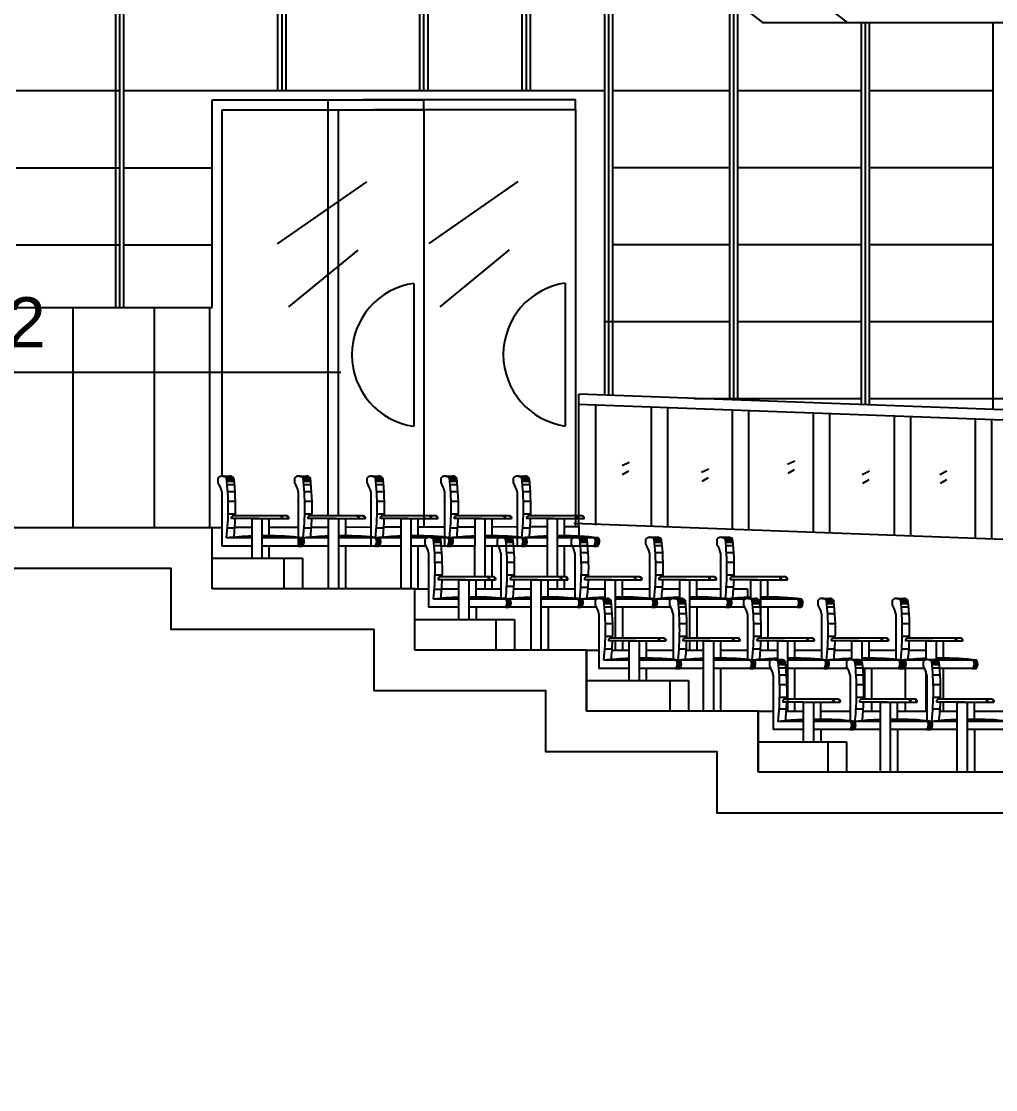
# Model space of a CAD drawing. Extents: x -30 to 1202, y 231 to 898.
# Drawn here: x 105.36 to 134.06, y 585.32 to 616.76 of the extents above; entities that cross this region are included whole.
import ezdxf

# ---------------------------------------------------------------- set-up
doc = ezdxf.new("R2010")
doc.units = 0
doc.header["$LTSCALE"] = 0.04
for name, color, linetype in [('0.1', 1, 'CONTINUOUS'), ('0.2', 2, 'CONTINUOUS'), ('0.5', 5, 'CONTINUOUS')]:
    doc.layers.add(name, color=color, linetype=linetype)
doc.styles.add('STYLE2', font='arial.ttf')

msp = doc.modelspace()

# ---------------------------------------------------------------- linework, layer by layer
at = {"layer": '0.1'}
for p, q in [((114.401, 602.207), (114.401, 614.465)), ((115.438, 614.465), (121.681, 614.465)), ((121.681, 614.165), (121.681, 614.465)), ((114.701, 602.207), (114.701, 614.165)), ((115.738, 614.165), (121.681, 614.165)), ((121.681, 614.165), (121.681, 601.865)), ((117.368, 610.222), (119.995, 612.045)), ((117.696, 608.362), (119.74, 610.04)), ((121.381, 609.058), (121.381, 604.85)), ((106.872, 608.341), (106.872, 601.856)), ((109.269, 608.341), (109.269, 601.856)), ((122.268, 605.467), (122.268, 601.93)), ((123.908, 605.406), (123.908, 601.897)), ((124.394, 605.388), (124.394, 601.879)), ((126.294, 605.318), (126.294, 601.809)), ((126.78, 605.3), (126.78, 601.772)), ((128.679, 605.23), (128.679, 601.72)), ((129.165, 605.212), (129.165, 601.693)), ((131.065, 605.141), (131.065, 601.632)), ((131.551, 605.123), (131.551, 601.605)), ((133.45, 605.053), (133.45, 601.544)), ((133.936, 605.035), (133.936, 601.516)), ((123.052, 603.684), (123.26, 603.788)), ((127.929, 603.723), (128.137, 603.827)), ((123.068, 603.419), (123.252, 603.531)), ((125.395, 603.487), (125.604, 603.592)), ((127.945, 603.459), (128.129, 603.571)), ((130.129, 603.428), (130.337, 603.533)), ((132.414, 603.428), (132.622, 603.532)), ((113.407, 603.32), (113.407, 603.177)), ((113.535, 603.375), (113.749, 603.375)), ((113.58, 603.369), (113.795, 603.369)), ((113.606, 603.36), (113.821, 603.36)), ((113.631, 603.347), (113.845, 603.347)), ((113.661, 603.322), (113.875, 603.322)), ((113.665, 603.281), (113.88, 603.281)), ((113.67, 603.229), (113.885, 603.229)), ((115.54, 603.32), (115.54, 603.177)), ((115.668, 603.375), (115.882, 603.375)), ((115.713, 603.369), (115.928, 603.369)), ((115.739, 603.36), (115.954, 603.36)), ((115.764, 603.347), (115.978, 603.347)), ((115.793, 603.322), (116.008, 603.322)), ((115.798, 603.281), (116.012, 603.281)), ((115.803, 603.229), (116.018, 603.229)), ((117.717, 603.32), (117.717, 603.177)), ((117.845, 603.375), (118.059, 603.375)), ((117.89, 603.369), (118.105, 603.369)), ((117.916, 603.36), (118.131, 603.36)), ((117.941, 603.347), (118.155, 603.347)), ((117.971, 603.322), (118.185, 603.322)), ((117.975, 603.281), (118.19, 603.281)), ((117.98, 603.229), (118.195, 603.229)), ((119.85, 603.32), (119.85, 603.177)), ((119.978, 603.375), (120.192, 603.375)), ((120.023, 603.369), (120.238, 603.369)), ((120.049, 603.36), (120.264, 603.36)), ((120.074, 603.347), (120.288, 603.347)), ((120.104, 603.322), (120.318, 603.322)), ((120.108, 603.281), (120.323, 603.281)), ((120.113, 603.229), (120.328, 603.229)), ((125.412, 603.223), (125.596, 603.335)), ((130.145, 603.164), (130.329, 603.276)), ((132.43, 603.164), (132.614, 603.276)), ((113.517, 602.921), (113.517, 601.317)), ((113.679, 603.131), (113.894, 603.131)), ((113.694, 602.927), (113.909, 602.927)), ((115.65, 602.921), (115.65, 601.317)), ((115.812, 603.131), (116.027, 603.131)), ((115.827, 602.927), (116.042, 602.927)), ((117.827, 602.921), (117.827, 601.317)), ((117.989, 603.131), (118.204, 603.131)), ((118.004, 602.927), (118.219, 602.927)), ((119.96, 602.921), (119.96, 601.317)), ((120.122, 603.131), (120.337, 603.131)), ((120.137, 602.927), (120.352, 602.927)), ((113.706, 602.638), (113.921, 602.638)), ((115.839, 602.638), (116.054, 602.638)), ((118.016, 602.638), (118.231, 602.638)), ((120.149, 602.638), (120.364, 602.638)), ((113.707, 602.268), (113.921, 602.268)), ((115.225, 602.207), (113.86, 602.207)), ((115.432, 602.207), (114.067, 602.207)), ((115.84, 602.268), (116.054, 602.268)), ((117.358, 602.207), (115.993, 602.207)), ((117.565, 602.207), (116.2, 602.207)), ((118.017, 602.268), (118.232, 602.268)), ((119.535, 602.207), (118.17, 602.207)), ((119.742, 602.207), (118.377, 602.207)), ((120.15, 602.268), (120.364, 602.268)), ((121.668, 602.207), (120.303, 602.207)), ((121.875, 602.207), (120.51, 602.207)), ((114.401, 602.123), (113.801, 602.123)), ((114.608, 602.123), (114.008, 602.123)), ((114.401, 602.123), (115.285, 602.123)), ((114.401, 602.123), (114.401, 601.317)), ((114.608, 602.123), (115.491, 602.123)), ((114.7, 602.123), (114.7, 601.317)), ((114.907, 602.123), (114.907, 601.615)), ((116.534, 602.123), (115.934, 602.123)), ((116.741, 602.123), (116.141, 602.123)), ((116.534, 602.123), (117.418, 602.123)), ((116.534, 602.123), (116.534, 601.317)), ((116.741, 602.123), (117.624, 602.123)), ((116.833, 602.123), (116.833, 601.317)), ((117.04, 602.123), (117.04, 601.615)), ((118.712, 602.123), (118.111, 602.123)), ((118.918, 602.123), (118.318, 602.123)), ((118.712, 602.123), (119.595, 602.123)), ((118.712, 602.123), (118.712, 601.317)), ((118.918, 602.123), (119.801, 602.123)), ((119.01, 602.123), (119.01, 601.317)), ((119.217, 602.123), (119.217, 601.615)), ((120.844, 602.123), (120.244, 602.123)), ((121.051, 602.123), (120.451, 602.123)), ((120.844, 602.123), (121.728, 602.123)), ((120.844, 602.123), (120.844, 601.317)), ((121.051, 602.123), (121.934, 602.123)), ((121.143, 602.123), (121.143, 601.317)), ((121.35, 602.123), (121.35, 601.615)), ((113.688, 601.852), (113.902, 601.852)), ((115.82, 601.852), (116.035, 601.852)), ((117.998, 601.852), (118.212, 601.852)), ((119.96, 601.878), (119.217, 601.876)), ((119.498, 601.575), (119.713, 601.575)), ((119.544, 601.569), (119.759, 601.569)), ((120.13, 601.852), (120.345, 601.852)), ((120.844, 601.88), (120.347, 601.879)), ((121.778, 601.883), (121.35, 601.882)), ((121.681, 601.575), (121.896, 601.575)), ((121.727, 601.569), (121.942, 601.569)), ((121.778, 601.883), (121.778, 601.608)), ((123.875, 601.575), (124.089, 601.575)), ((123.921, 601.569), (124.135, 601.569)), ((125.969, 601.575), (126.183, 601.575)), ((126.015, 601.569), (126.229, 601.569)), ((114.401, 601.317), (113.517, 601.317)), ((114.4, 601.317), (114.4, 600.956)), ((115.772, 601.317), (114.7, 601.317)), ((114.7, 601.317), (114.7, 600.956)), ((114.906, 601.317), (114.906, 600.056)), ((116.534, 601.317), (115.65, 601.317)), ((115.772, 601.317), (115.889, 601.317)), ((115.797, 601.555), (115.914, 601.555)), ((116.533, 601.317), (116.533, 600.956)), ((116.833, 601.317), (116.833, 600.956)), ((117.282, 601.317), (116.833, 601.317)), ((117.039, 601.317), (117.039, 600.056)), ((117.905, 601.317), (117.733, 601.317)), ((118.712, 601.317), (117.827, 601.317)), ((117.905, 601.317), (118.022, 601.317)), ((117.93, 601.555), (118.047, 601.555)), ((118.71, 601.317), (118.71, 600.956)), ((120.082, 601.317), (119.01, 601.317)), ((119.01, 601.317), (119.01, 600.956)), ((119.216, 601.317), (119.216, 600.407)), ((119.37, 601.52), (119.37, 601.377)), ((119.57, 601.56), (119.785, 601.56)), ((119.594, 601.547), (119.809, 601.547)), ((119.624, 601.522), (119.839, 601.522)), ((119.629, 601.481), (119.843, 601.481)), ((119.634, 601.429), (119.849, 601.429)), ((119.643, 601.331), (119.858, 601.331)), ((120.844, 601.317), (119.96, 601.317)), ((120.082, 601.317), (120.199, 601.317)), ((120.107, 601.555), (120.224, 601.555)), ((120.843, 601.317), (120.843, 600.956)), ((122.215, 601.317), (121.143, 601.317)), ((121.143, 601.317), (121.143, 600.956)), ((121.349, 601.317), (121.349, 600.407)), ((121.553, 601.52), (121.553, 601.377)), ((121.753, 601.56), (121.968, 601.56)), ((121.777, 601.547), (121.992, 601.547)), ((121.807, 601.522), (122.022, 601.522)), ((121.812, 601.481), (122.026, 601.481)), ((121.817, 601.429), (122.032, 601.429)), ((121.826, 601.331), (122.041, 601.331)), ((122.215, 601.317), (122.332, 601.317)), ((122.24, 601.555), (122.357, 601.555)), ((123.747, 601.52), (123.747, 601.377)), ((123.947, 601.56), (124.161, 601.56)), ((123.971, 601.547), (124.185, 601.547)), ((124.001, 601.522), (124.215, 601.522)), ((124.005, 601.481), (124.22, 601.481)), ((124.01, 601.429), (124.225, 601.429)), ((124.019, 601.331), (124.234, 601.331)), ((125.841, 601.52), (125.841, 601.377)), ((126.041, 601.56), (126.255, 601.56)), ((126.065, 601.547), (126.279, 601.547)), ((126.095, 601.522), (126.309, 601.522)), ((126.099, 601.481), (126.314, 601.481)), ((126.104, 601.429), (126.319, 601.429)), ((126.113, 601.331), (126.328, 601.331)), ((114.4, 600.956), (114.4, 600.056)), ((114.7, 600.956), (114.7, 600.056)), ((116.533, 600.956), (116.533, 600.056)), ((116.833, 600.956), (116.833, 600.056)), ((118.71, 600.956), (118.71, 600.407)), ((119.01, 600.956), (119.01, 600.407)), ((119.481, 601.121), (119.481, 599.785)), ((119.658, 601.127), (119.872, 601.127)), ((120.843, 600.956), (120.843, 600.407)), ((121.143, 600.956), (121.143, 600.407)), ((121.664, 601.121), (121.664, 599.78)), ((121.841, 601.127), (122.055, 601.127)), ((123.857, 601.121), (123.857, 599.779)), ((124.034, 601.127), (124.249, 601.127)), ((125.951, 601.121), (125.951, 599.788)), ((126.128, 601.127), (126.343, 601.127)), ((119.67, 600.838), (119.885, 600.838)), ((121.853, 600.838), (122.068, 600.838)), ((124.047, 600.838), (124.261, 600.838)), ((126.141, 600.838), (126.355, 600.838)), ((119.01, 600.323), (119.01, 600.056)), ((119.216, 600.323), (119.216, 600.056)), ((119.671, 600.468), (119.885, 600.468)), ((120.365, 600.323), (119.765, 600.323)), ((121.189, 600.407), (119.824, 600.407)), ((120.572, 600.323), (119.972, 600.323)), ((121.396, 600.407), (120.031, 600.407)), ((120.365, 600.323), (121.248, 600.323)), ((120.365, 600.323), (120.365, 599.517)), ((120.572, 600.323), (121.455, 600.323)), ((120.664, 600.323), (120.664, 599.517)), ((120.871, 600.323), (120.871, 599.815)), ((121.143, 600.323), (121.143, 600.056)), ((121.349, 600.323), (121.349, 600.056)), ((121.854, 600.468), (122.068, 600.468)), ((122.548, 600.323), (121.948, 600.323)), ((123.372, 600.407), (122.007, 600.407)), ((122.755, 600.323), (122.155, 600.323)), ((123.579, 600.407), (122.214, 600.407)), ((122.548, 600.323), (123.431, 600.323)), ((122.548, 600.323), (122.548, 599.775)), ((122.755, 600.323), (123.638, 600.323)), ((122.847, 600.323), (122.847, 599.517)), ((123.054, 600.323), (123.054, 599.815)), ((124.047, 600.468), (124.262, 600.468)), ((124.742, 600.323), (124.141, 600.323)), ((125.566, 600.407), (124.201, 600.407)), ((124.948, 600.323), (124.348, 600.323)), ((125.772, 600.407), (124.407, 600.407)), ((124.742, 600.323), (125.625, 600.323)), ((124.742, 600.323), (124.742, 599.775)), ((124.948, 600.323), (125.832, 600.323)), ((125.041, 600.323), (125.041, 599.517)), ((125.247, 600.323), (125.247, 599.815)), ((126.141, 600.468), (126.356, 600.468)), ((126.836, 600.323), (126.235, 600.323)), ((127.66, 600.407), (126.295, 600.407)), ((127.042, 600.323), (126.442, 600.323)), ((127.866, 600.407), (126.501, 600.407)), ((126.836, 600.323), (127.719, 600.323)), ((126.836, 600.323), (126.836, 599.759)), ((127.042, 600.323), (127.926, 600.323)), ((127.135, 600.323), (127.135, 599.517)), ((127.341, 600.323), (127.341, 599.815)), ((119.651, 600.132), (119.866, 600.132)), ((121.834, 600.111), (122.049, 600.111)), ((122.049, 600.056), (122.548, 600.056)), ((123.054, 600.056), (123.857, 600.056)), ((124.028, 600.121), (124.242, 600.121)), ((124.243, 600.056), (124.742, 600.056)), ((125.247, 600.056), (125.951, 600.056)), ((126.122, 600.121), (126.336, 600.121)), ((126.337, 600.056), (126.752, 600.056)), ((126.752, 600.056), (126.752, 599.775)), ((121.761, 599.755), (121.878, 599.755)), ((123.944, 599.755), (124.061, 599.755)), ((124.448, 599.72), (124.448, 599.577)), ((124.576, 599.775), (124.791, 599.775)), ((124.622, 599.769), (124.836, 599.769)), ((124.648, 599.76), (124.862, 599.76)), ((124.672, 599.747), (124.887, 599.747)), ((124.702, 599.722), (124.917, 599.722)), ((126.137, 599.755), (126.255, 599.755)), ((126.634, 599.72), (126.634, 599.577)), ((126.762, 599.775), (126.977, 599.775)), ((126.808, 599.769), (127.022, 599.769)), ((126.834, 599.76), (127.048, 599.76)), ((126.858, 599.747), (127.073, 599.747)), ((126.888, 599.722), (127.103, 599.722)), ((128.231, 599.755), (128.349, 599.755)), ((128.82, 599.72), (128.82, 599.577)), ((128.948, 599.775), (129.163, 599.775)), ((128.994, 599.769), (129.209, 599.769)), ((129.02, 599.76), (129.235, 599.76)), ((129.044, 599.747), (129.259, 599.747)), ((129.074, 599.722), (129.289, 599.722)), ((131.006, 599.72), (131.006, 599.577)), ((131.134, 599.775), (131.349, 599.775)), ((131.18, 599.769), (131.395, 599.769)), ((131.206, 599.76), (131.421, 599.76)), ((131.23, 599.747), (131.445, 599.747)), ((131.26, 599.722), (131.475, 599.722)), ((120.365, 599.517), (119.481, 599.517)), ((119.609, 599.517), (119.727, 599.517)), ((120.364, 599.517), (120.364, 599.156)), ((121.735, 599.517), (120.664, 599.517)), ((120.664, 599.517), (120.664, 599.156)), ((120.879, 599.517), (120.879, 598.256)), ((122.3, 599.517), (121.664, 599.517)), ((121.735, 599.517), (121.853, 599.517)), ((123.918, 599.517), (122.847, 599.517)), ((122.847, 599.517), (122.847, 599.156)), ((123.062, 599.517), (123.062, 598.607)), ((124.486, 599.517), (123.857, 599.517)), ((123.918, 599.517), (124.036, 599.517)), ((124.707, 599.681), (124.921, 599.681)), ((124.712, 599.629), (124.926, 599.629)), ((124.721, 599.531), (124.935, 599.531)), ((126.112, 599.517), (125.041, 599.517)), ((125.041, 599.517), (125.041, 599.156)), ((125.255, 599.517), (125.255, 598.607)), ((126.672, 599.517), (125.951, 599.517)), ((126.112, 599.517), (126.229, 599.517)), ((126.893, 599.681), (127.107, 599.681)), ((126.898, 599.629), (127.112, 599.629)), ((126.907, 599.531), (127.121, 599.531)), ((128.206, 599.517), (127.135, 599.517)), ((127.135, 599.517), (127.135, 599.354)), ((127.349, 599.517), (127.349, 598.607)), ((128.206, 599.517), (128.323, 599.517)), ((129.079, 599.681), (129.293, 599.681)), ((129.084, 599.629), (129.299, 599.629)), ((129.093, 599.531), (129.307, 599.531)), ((131.265, 599.681), (131.479, 599.681)), ((131.27, 599.629), (131.485, 599.629)), ((131.279, 599.531), (131.494, 599.531)), ((120.364, 599.156), (120.364, 598.256)), ((120.664, 599.156), (120.664, 598.256)), ((122.847, 599.156), (122.847, 598.607)), ((124.559, 599.321), (124.559, 597.955)), ((124.736, 599.327), (124.95, 599.327)), ((125.041, 599.156), (125.041, 598.607)), ((126.745, 599.321), (126.745, 597.955)), ((126.922, 599.327), (127.136, 599.327)), ((128.931, 599.321), (128.931, 597.955)), ((129.108, 599.327), (129.322, 599.327)), ((131.117, 599.321), (131.117, 597.955)), ((131.294, 599.327), (131.508, 599.327)), ((124.748, 599.038), (124.962, 599.038)), ((126.934, 599.038), (127.149, 599.038)), ((129.12, 599.038), (129.335, 599.038)), ((131.306, 599.038), (131.521, 599.038)), ((122.847, 598.523), (122.847, 598.256)), ((123.062, 598.523), (123.062, 598.256)), ((124.749, 598.668), (124.963, 598.668)), ((125.443, 598.523), (124.843, 598.523)), ((126.267, 598.607), (124.902, 598.607)), ((125.041, 598.523), (125.041, 598.256)), ((125.65, 598.523), (125.049, 598.523)), ((126.474, 598.607), (125.109, 598.607)), ((125.255, 598.523), (125.255, 598.256)), ((125.443, 598.523), (126.326, 598.523)), ((125.443, 598.523), (125.443, 597.717)), ((125.65, 598.523), (126.533, 598.523)), ((125.742, 598.523), (125.742, 597.717)), ((125.949, 598.523), (125.949, 598.015)), ((126.935, 598.668), (127.149, 598.668)), ((127.629, 598.523), (127.029, 598.523)), ((128.453, 598.607), (127.088, 598.607)), ((127.836, 598.523), (127.236, 598.523)), ((128.66, 598.607), (127.295, 598.607)), ((127.349, 598.523), (127.349, 598.256)), ((127.629, 598.523), (128.512, 598.523)), ((127.629, 598.523), (127.629, 597.975)), ((127.836, 598.523), (128.719, 598.523)), ((127.928, 598.523), (127.928, 597.717)), ((128.135, 598.523), (128.135, 598.015)), ((129.121, 598.668), (129.335, 598.668)), ((129.815, 598.523), (129.215, 598.523)), ((130.639, 598.607), (129.274, 598.607)), ((130.022, 598.523), (129.422, 598.523)), ((130.846, 598.607), (129.481, 598.607)), ((129.815, 598.523), (130.698, 598.523)), ((129.815, 598.523), (129.815, 597.975)), ((130.022, 598.523), (130.905, 598.523)), ((130.114, 598.523), (130.114, 597.935)), ((130.321, 598.523), (130.321, 598.015)), ((131.307, 598.668), (131.521, 598.668)), ((132.001, 598.523), (131.401, 598.523)), ((132.825, 598.607), (131.46, 598.607)), ((132.208, 598.523), (131.608, 598.523)), ((133.032, 598.607), (131.667, 598.607)), ((132.001, 598.523), (132.885, 598.523)), ((132.001, 598.523), (132.001, 597.969)), ((132.208, 598.523), (133.091, 598.523)), ((132.3, 598.523), (132.3, 597.971)), ((132.507, 598.523), (132.507, 598.015)), ((124.732, 598.29), (124.946, 598.29)), ((124.944, 598.256), (125.443, 598.256)), ((126.918, 598.29), (127.132, 598.29)), ((127.13, 598.256), (127.629, 598.256)), ((128.135, 598.256), (128.931, 598.256)), ((129.104, 598.29), (129.319, 598.29)), ((129.316, 598.256), (129.815, 598.256)), ((129.316, 598.256), (129.815, 598.256)), ((130.321, 598.256), (131.117, 598.256)), ((131.29, 598.29), (131.505, 598.29)), ((131.502, 598.256), (132.001, 598.256)), ((126.838, 597.955), (126.956, 597.955)), ((126.838, 597.955), (126.956, 597.955)), ((129.025, 597.955), (129.142, 597.955)), ((129.025, 597.955), (129.142, 597.955)), ((129.659, 597.92), (129.659, 597.777)), ((129.787, 597.975), (130.001, 597.975)), ((129.832, 597.969), (130.047, 597.969)), ((129.858, 597.96), (130.073, 597.96)), ((129.883, 597.947), (130.097, 597.947)), ((129.913, 597.922), (130.127, 597.922)), ((129.917, 597.881), (130.132, 597.881)), ((129.922, 597.829), (130.137, 597.829)), ((131.211, 597.955), (131.328, 597.955)), ((131.211, 597.955), (131.328, 597.955)), ((131.287, 597.955), (131.404, 597.955)), ((131.287, 597.955), (131.404, 597.955)), ((131.921, 597.92), (131.921, 597.777)), ((132.049, 597.975), (132.264, 597.975)), ((132.095, 597.969), (132.309, 597.969)), ((132.121, 597.96), (132.335, 597.96)), ((132.145, 597.947), (132.36, 597.947)), ((132.175, 597.922), (132.39, 597.922)), ((132.179, 597.881), (132.394, 597.881)), ((132.185, 597.829), (132.399, 597.829)), ((133.397, 597.955), (133.514, 597.955)), ((133.397, 597.955), (133.514, 597.955)), ((125.443, 597.717), (124.559, 597.717)), ((124.627, 597.717), (124.745, 597.717)), ((125.442, 597.717), (125.442, 597.356)), ((126.813, 597.717), (125.742, 597.717)), ((125.742, 597.717), (125.742, 597.356)), ((125.95, 597.717), (125.95, 596.456)), ((127.434, 597.717), (126.745, 597.717)), ((126.813, 597.717), (126.931, 597.717)), ((128.999, 597.717), (127.928, 597.717)), ((127.928, 597.717), (127.928, 597.356)), ((128.136, 597.717), (128.136, 596.807)), ((129.696, 597.717), (128.931, 597.717)), ((128.999, 597.717), (129.117, 597.717)), ((129.769, 597.521), (129.769, 596.155)), ((129.931, 597.731), (130.146, 597.731)), ((129.946, 597.527), (130.161, 597.527)), ((131.185, 597.717), (130.147, 597.717)), ((131.262, 597.717), (130.19, 597.717)), ((130.19, 597.717), (130.19, 597.356)), ((130.399, 597.717), (130.399, 596.807)), ((131.959, 597.717), (131.117, 597.717)), ((131.185, 597.717), (131.303, 597.717)), ((131.959, 597.717), (131.193, 597.717)), ((131.262, 597.717), (131.379, 597.717)), ((131.394, 597.717), (131.394, 596.807)), ((132, 597.629), (132, 597.356)), ((132.032, 597.521), (132.032, 596.155)), ((132.194, 597.731), (132.408, 597.731)), ((132.209, 597.527), (132.423, 597.527)), ((133.372, 597.717), (132.409, 597.717)), ((132.513, 597.717), (132.513, 596.807)), ((133.372, 597.717), (133.489, 597.717)), ((125.442, 597.356), (125.442, 596.456)), ((125.742, 597.356), (125.742, 596.456)), ((127.928, 597.356), (127.928, 596.456)), ((129.959, 597.238), (130.173, 597.238)), ((130.19, 597.356), (130.19, 596.807)), ((132, 597.356), (132, 596.456)), ((132.221, 597.238), (132.435, 597.238)), ((129.959, 596.868), (130.174, 596.868)), ((132.221, 596.868), (132.436, 596.868)), ((128.136, 596.723), (128.136, 596.456)), ((130.654, 596.723), (130.053, 596.723)), ((131.478, 596.807), (130.113, 596.807)), ((130.86, 596.723), (130.26, 596.723)), ((131.684, 596.807), (130.319, 596.807)), ((130.399, 596.723), (130.399, 596.456)), ((130.654, 596.723), (131.537, 596.723)), ((130.654, 596.723), (130.654, 595.917)), ((130.86, 596.723), (131.744, 596.723)), ((130.953, 596.723), (130.953, 595.917)), ((131.159, 596.723), (131.159, 596.215)), ((131.394, 596.723), (131.394, 596.456)), ((132.916, 596.723), (132.316, 596.723)), ((133.74, 596.807), (132.375, 596.807)), ((132.513, 596.723), (132.513, 596.456)), ((133.123, 596.723), (132.522, 596.723)), ((133.947, 596.807), (132.582, 596.807)), ((132.916, 596.723), (133.799, 596.723)), ((132.916, 596.723), (132.916, 595.917)), ((133.123, 596.723), (134.006, 596.723)), ((133.215, 596.723), (133.215, 595.917)), ((133.422, 596.723), (133.422, 596.215)), ((127.892, 596.456), (128.391, 596.456)), ((129.944, 596.521), (130.159, 596.521)), ((130.155, 596.456), (130.654, 596.456)), ((132.207, 596.521), (132.421, 596.521)), ((132.417, 596.456), (132.916, 596.456)), ((132.417, 596.456), (132.916, 596.456)), ((133.422, 596.456), (134.294, 596.456)), ((129.762, 595.917), (129.879, 595.917)), ((130.654, 595.917), (129.769, 595.917)), ((130.653, 595.917), (130.653, 595.556)), ((132.024, 595.917), (130.953, 595.917)), ((130.953, 595.917), (130.953, 595.556)), ((131.167, 595.917), (131.167, 594.656)), ((132.024, 595.917), (132.141, 595.917)), ((132.024, 595.917), (132.141, 595.917)), ((132.916, 595.917), (132.032, 595.917)), ((132.049, 596.155), (132.167, 596.155)), ((132.915, 595.917), (132.915, 595.556)), ((134.286, 595.917), (133.215, 595.917)), ((133.215, 595.917), (133.215, 595.556)), ((133.43, 595.917), (133.43, 594.656)), ((130.653, 595.556), (130.653, 594.656)), ((130.953, 595.556), (130.953, 594.656)), ((132.915, 595.556), (132.915, 594.656)), ((133.215, 595.556), (133.215, 594.656))]:
    msp.add_line(p, q, dxfattribs=at)
for points in [[(114.401, 601.555), (113.661, 601.555)], [(115.797, 601.555), (114.7, 601.555)], [(116.534, 601.555), (115.793, 601.555)], [(118.712, 601.555), (117.971, 601.555)], [(120.107, 601.555), (119.01, 601.555)], [(120.844, 601.555), (120.104, 601.555)], [(122.24, 601.555), (121.143, 601.555)], [(120.365, 599.755), (119.624, 599.755)], [(121.761, 599.755), (120.664, 599.755)], [(122.308, 599.755), (121.807, 599.755)], [(123.944, 599.755), (122.847, 599.755)], [(124.494, 599.755), (124.001, 599.755)], [(124.742, 599.755), (124.658, 599.755)], [(126.137, 599.755), (125.041, 599.755)], [(126.68, 599.755), (126.095, 599.755)], [(128.231, 599.755), (127.135, 599.755)], [(125.443, 597.955), (124.702, 597.955)], [(126.838, 597.955), (125.742, 597.955)], [(127.443, 597.955), (126.888, 597.955)], [(129.025, 597.955), (127.928, 597.955)], [(129.705, 597.955), (129.074, 597.955)], [(131.211, 597.955), (130.114, 597.955)], [(131.287, 597.955), (130.19, 597.955)], [(131.967, 597.955), (131.26, 597.955)], [(131.967, 597.955), (131.337, 597.955)], [(133.397, 597.955), (132.3, 597.955)], [(127.892, 596.456), (128.391, 596.456)], [(130.155, 596.456), (130.654, 596.456)], [(132.417, 596.456), (132.916, 596.456)], [(130.654, 596.155), (129.913, 596.155)], [(132.049, 596.155), (130.953, 596.155)], [(132.916, 596.155), (132.175, 596.155)], [(134.311, 596.155), (133.215, 596.155)]]:
    msp.add_lwpolyline(points, dxfattribs=at)
for centre, radius, start, end in [((121.681, 606.954), 2.125, 98.1154, 261.8846), ((113.535, 603.199), 0.176, 44.4515, 136.5378), ((112.854, 602.786), 0.677, 11.4923, 35.2564), ((105.583, 602.439), 8.125, 353.7563, 6.2437), ((113.749, 603.199), 0.176, 44.4515, 90), ((105.798, 602.439), 8.125, 358.3633, 6.2437), ((115.668, 603.199), 0.176, 44.4515, 136.5378), ((114.987, 602.786), 0.677, 11.4923, 35.2564), ((107.716, 602.439), 8.125, 353.7563, 6.2437), ((115.882, 603.199), 0.176, 44.4515, 90), ((107.931, 602.439), 8.125, 358.3633, 6.2437), ((117.845, 603.199), 0.176, 44.4515, 136.5378), ((117.164, 602.786), 0.677, 11.4923, 35.2564), ((109.893, 602.439), 8.125, 353.7563, 6.2437), ((118.059, 603.199), 0.176, 44.4515, 90), ((110.108, 602.439), 8.125, 358.3633, 6.2437), ((119.978, 603.199), 0.176, 44.4515, 136.5378), ((119.297, 602.786), 0.677, 11.4923, 35.2564), ((112.026, 602.439), 8.125, 353.7563, 6.2437), ((120.192, 603.199), 0.176, 44.4515, 90), ((112.241, 602.439), 8.125, 358.3633, 6.2437), ((112.854, 602.786), 0.677, 347.7281, 348.5077), ((114.987, 602.786), 0.677, 347.7281, 348.5077), ((117.164, 602.786), 0.677, 347.7281, 348.5077), ((119.297, 602.786), 0.677, 347.7281, 348.5077), ((113.86, 602.144), 0.0629, 90, 199.7153), ((115.225, 602.144), 0.0629, 340.2847, 90), ((115.25, 602.144), 0.0629, 340.2847, 90), ((115.413, 602.144), 0.0629, 340.2847, 90), ((115.432, 602.144), 0.0629, 340.2847, 90), ((115.993, 602.144), 0.0629, 90, 199.7153), ((117.358, 602.144), 0.0629, 340.2847, 90), ((117.384, 602.145), 0.0629, 340.2847, 90), ((117.546, 602.145), 0.0629, 340.2847, 90), ((117.565, 602.144), 0.0629, 340.2847, 90), ((118.17, 602.144), 0.0629, 90, 199.7153), ((119.535, 602.144), 0.0629, 340.2847, 90), ((119.56, 602.144), 0.0629, 340.2847, 90), ((119.723, 602.144), 0.0629, 340.2847, 90), ((119.742, 602.144), 0.0629, 340.2847, 90), ((120.303, 602.144), 0.0629, 90, 199.7153), ((121.668, 602.144), 0.0629, 340.2847, 90), ((121.693, 602.144), 0.0629, 340.2847, 90), ((121.856, 602.144), 0.0629, 340.2847, 90), ((121.875, 602.144), 0.0629, 340.2847, 90), ((105.798, 602.439), 8.125, 353.7563, 357.7698), ((107.931, 602.439), 8.125, 353.7563, 357.7698), ((110.108, 602.439), 8.125, 353.7563, 357.7698), ((112.241, 602.439), 8.125, 353.7563, 357.7698), ((114.787, 591.03), 10.585, 92.0895, 96.1112), ((114.856, 594.393), 7.223, 82.5191, 91.2379), ((114.974, 594.393), 7.223, 82.5191, 91.2379), ((116.92, 591.03), 10.585, 92.0895, 96.1112), ((116.989, 594.393), 7.223, 82.5191, 91.2379), ((117.107, 594.393), 7.223, 82.5191, 91.2379), ((119.097, 591.03), 10.585, 92.0895, 96.1112), ((119.166, 594.393), 7.223, 82.5191, 91.2379), ((119.284, 594.393), 7.223, 82.5191, 91.2379), ((119.498, 601.399), 0.176, 44.4515, 136.5378), ((119.713, 601.399), 0.176, 44.4515, 90), ((121.23, 591.03), 10.585, 92.0895, 96.1112), ((121.299, 594.393), 7.223, 82.5191, 91.2379), ((121.417, 594.393), 7.223, 82.5191, 91.2379), ((121.681, 601.399), 0.176, 44.4515, 136.5378), ((121.896, 601.399), 0.176, 44.4515, 90), ((123.875, 601.399), 0.176, 44.4515, 136.5378), ((124.089, 601.399), 0.176, 44.4515, 90), ((125.969, 601.399), 0.176, 44.4515, 136.5378), ((126.183, 601.399), 0.176, 44.4515, 90), ((115.647, 601.451), 0.183, 313.0284, 34.8805), ((115.691, 601.451), 0.183, 313.0284, 34.8805), ((115.722, 601.451), 0.183, 313.0284, 34.8805), ((115.746, 601.451), 0.183, 313.0284, 34.8805), ((115.765, 601.451), 0.183, 313.0284, 34.8805), ((117.78, 601.451), 0.183, 313.0284, 34.8805), ((117.824, 601.451), 0.183, 313.0284, 34.8805), ((117.855, 601.451), 0.183, 313.0284, 34.8805), ((117.879, 601.451), 0.183, 313.0284, 34.8805), ((117.898, 601.451), 0.183, 313.0284, 34.8805), ((118.818, 600.986), 0.677, 11.4923, 35.2564), ((111.547, 600.639), 8.125, 353.7563, 6.2437), ((111.762, 600.639), 8.125, 358.3633, 6.2437), ((119.957, 601.451), 0.183, 313.0284, 34.8805), ((120.001, 601.451), 0.183, 313.0284, 34.8805), ((120.032, 601.451), 0.183, 313.0284, 34.8805), ((120.056, 601.451), 0.183, 313.0284, 34.8805), ((120.075, 601.451), 0.183, 313.0284, 34.8805), ((121.001, 600.986), 0.677, 11.4923, 35.2564), ((113.73, 600.639), 8.125, 353.7563, 6.2437), ((113.945, 600.639), 8.125, 358.3633, 6.2437), ((122.09, 601.451), 0.183, 313.0284, 34.8805), ((122.134, 601.451), 0.183, 313.0284, 34.8805), ((122.165, 601.451), 0.183, 313.0284, 34.8805), ((122.189, 601.451), 0.183, 313.0284, 34.8805), ((122.208, 601.451), 0.183, 313.0284, 34.8805), ((123.194, 600.986), 0.677, 11.4923, 35.2564), ((115.924, 600.639), 8.125, 353.7563, 6.2437), ((116.138, 600.639), 8.125, 358.3633, 6.2437), ((125.288, 600.986), 0.677, 11.4923, 35.2564), ((118.018, 600.639), 8.125, 353.7563, 6.2437), ((118.232, 600.639), 8.125, 358.3633, 6.2437), ((116.692, 600.986), 0.677, 347.7281, 348.5077), ((118.818, 600.986), 0.677, 347.7281, 348.5077), ((121.001, 600.986), 0.677, 347.7281, 348.5077), ((123.194, 600.986), 0.677, 347.7281, 348.5077), ((125.288, 600.986), 0.677, 347.7281, 348.5077), ((119.824, 600.344), 0.0629, 90, 199.7153), ((111.762, 600.639), 8.125, 353.7563, 357.7698), ((121.189, 600.344), 0.0629, 340.2847, 90), ((121.214, 600.344), 0.0629, 340.2847, 90), ((121.377, 600.344), 0.0629, 340.2847, 90), ((121.396, 600.344), 0.0629, 340.2847, 90), ((122.007, 600.344), 0.0629, 90, 199.7153), ((113.945, 600.639), 8.125, 353.7563, 357.7698), ((123.372, 600.344), 0.0629, 340.2847, 90), ((123.397, 600.344), 0.0629, 340.2847, 90), ((123.56, 600.344), 0.0629, 340.2847, 90), ((123.579, 600.344), 0.0629, 340.2847, 90), ((124.201, 600.344), 0.0629, 90, 199.7153), ((116.138, 600.639), 8.125, 353.7563, 357.7698), ((125.566, 600.344), 0.0629, 340.2847, 90), ((125.59, 600.344), 0.0629, 340.2847, 90), ((125.753, 600.344), 0.0629, 340.2847, 90), ((125.772, 600.344), 0.0629, 340.2847, 90), ((126.295, 600.344), 0.0629, 90, 199.7153), ((118.232, 600.639), 8.125, 353.7563, 357.7698), ((127.66, 600.344), 0.0629, 340.2847, 90), ((127.684, 600.344), 0.0629, 340.2847, 90), ((127.847, 600.344), 0.0629, 340.2847, 90), ((127.866, 600.344), 0.0629, 340.2847, 90), ((120.751, 589.23), 10.585, 92.0895, 96.1112), ((120.82, 592.593), 7.223, 82.5191, 91.2379), ((120.938, 592.593), 7.223, 82.5191, 91.2379), ((121.611, 599.651), 0.183, 313.0284, 34.8805), ((121.655, 599.651), 0.183, 313.0284, 34.8805), ((122.934, 589.23), 10.585, 92.0895, 96.1112), ((121.686, 599.651), 0.183, 313.0284, 34.8805), ((121.709, 599.651), 0.183, 313.0284, 34.8805), ((121.728, 599.651), 0.183, 313.0284, 34.8805), ((123.003, 592.593), 7.223, 82.5191, 91.2379), ((123.121, 592.593), 7.223, 82.5191, 91.2379), ((123.794, 599.651), 0.183, 313.0284, 34.8805), ((123.838, 599.651), 0.183, 313.0284, 34.8805), ((123.869, 599.651), 0.183, 313.0284, 34.8805), ((125.128, 589.23), 10.585, 92.0895, 96.1112), ((123.893, 599.651), 0.183, 313.0284, 34.8805), ((123.911, 599.651), 0.183, 313.0284, 34.8805), ((124.576, 599.599), 0.176, 44.4515, 136.5378), ((116.625, 598.839), 8.125, 353.7563, 6.2437), ((124.791, 599.599), 0.176, 44.4515, 90), ((116.84, 598.839), 8.125, 358.3633, 6.2437), ((125.197, 592.593), 7.223, 82.5191, 91.2379), ((125.314, 592.593), 7.223, 82.5191, 91.2379), ((127.222, 589.23), 10.585, 92.0895, 96.1112), ((125.987, 599.651), 0.183, 313.0284, 34.8805), ((126.031, 599.651), 0.183, 313.0284, 34.8805), ((126.063, 599.651), 0.183, 313.0284, 34.8805), ((126.086, 599.651), 0.183, 313.0284, 34.8805), ((126.105, 599.651), 0.183, 313.0284, 34.8805), ((126.762, 599.599), 0.176, 44.4515, 136.5378), ((118.811, 598.839), 8.125, 353.7563, 6.2437), ((126.977, 599.599), 0.176, 44.4515, 90), ((119.026, 598.839), 8.125, 358.3633, 6.2437), ((127.291, 592.593), 7.223, 82.5191, 91.2379), ((127.408, 592.593), 7.223, 82.5191, 91.2379), ((128.081, 599.651), 0.183, 313.0284, 34.8805), ((128.125, 599.651), 0.183, 313.0284, 34.8805), ((128.157, 599.651), 0.183, 313.0284, 34.8805), ((128.18, 599.651), 0.183, 313.0284, 34.8805), ((128.199, 599.651), 0.183, 313.0284, 34.8805), ((128.948, 599.599), 0.176, 44.4515, 136.5378), ((120.997, 598.839), 8.125, 353.7563, 6.2437), ((129.163, 599.599), 0.176, 44.4515, 90), ((121.212, 598.839), 8.125, 358.3633, 6.2437), ((131.134, 599.599), 0.176, 44.4515, 136.5378), ((123.183, 598.839), 8.125, 353.7563, 6.2437), ((131.349, 599.599), 0.176, 44.4515, 90), ((123.398, 598.839), 8.125, 358.3633, 6.2437), ((123.896, 599.186), 0.677, 11.4923, 35.2564), ((126.082, 599.186), 0.677, 11.4923, 35.2564), ((128.268, 599.186), 0.677, 11.4923, 35.2564), ((130.454, 599.186), 0.677, 11.4923, 35.2564), ((123.896, 599.186), 0.677, 347.7281, 348.5077), ((126.082, 599.186), 0.677, 347.7281, 348.5077), ((128.268, 599.186), 0.677, 347.7281, 348.5077), ((130.454, 599.186), 0.677, 347.7281, 348.5077), ((124.902, 598.544), 0.0629, 90, 199.7153), ((116.84, 598.839), 8.125, 353.7563, 357.7698), ((126.267, 598.544), 0.0629, 340.2847, 90), ((126.292, 598.544), 0.0629, 340.2847, 90), ((126.454, 598.544), 0.0629, 340.2847, 90), ((126.474, 598.544), 0.0629, 340.2847, 90), ((127.088, 598.544), 0.0629, 90, 199.7153), ((119.026, 598.839), 8.125, 353.7563, 357.7698), ((128.453, 598.544), 0.0629, 340.2847, 90), ((128.478, 598.544), 0.0629, 340.2847, 90), ((128.641, 598.544), 0.0629, 340.2847, 90), ((128.66, 598.544), 0.0629, 340.2847, 90), ((129.274, 598.544), 0.0629, 90, 199.7153), ((121.212, 598.839), 8.125, 353.7563, 357.7698), ((130.639, 598.544), 0.0629, 340.2847, 90), ((130.664, 598.544), 0.0629, 340.2847, 90), ((130.827, 598.544), 0.0629, 340.2847, 90), ((130.846, 598.544), 0.0629, 340.2847, 90), ((131.46, 598.544), 0.0629, 90, 199.7153), ((123.398, 598.839), 8.125, 353.7563, 357.7698), ((132.825, 598.544), 0.0629, 340.2847, 90), ((132.85, 598.544), 0.0629, 340.2847, 90), ((133.013, 598.544), 0.0629, 340.2847, 90), ((133.032, 598.544), 0.0629, 340.2847, 90), ((125.829, 587.43), 10.585, 92.0895, 96.1112), ((125.898, 590.793), 7.223, 82.5191, 91.2379), ((126.016, 590.793), 7.223, 82.5191, 91.2379), ((126.689, 597.851), 0.183, 313.0284, 34.8805), ((126.733, 597.851), 0.183, 313.0284, 34.8805), ((128.015, 587.43), 10.585, 92.0895, 96.1112), ((126.764, 597.851), 0.183, 313.0284, 34.8805), ((126.787, 597.851), 0.183, 313.0284, 34.8805), ((126.806, 597.851), 0.183, 313.0284, 34.8805), ((128.084, 590.793), 7.223, 82.5191, 91.2379), ((128.202, 590.793), 7.223, 82.5191, 91.2379), ((128.875, 597.851), 0.183, 313.0284, 34.8805), ((128.919, 597.851), 0.183, 313.0284, 34.8805), ((130.201, 587.43), 10.585, 92.0895, 96.1112), ((128.95, 597.851), 0.183, 313.0284, 34.8805), ((128.973, 597.851), 0.183, 313.0284, 34.8805), ((129.787, 597.799), 0.176, 44.4515, 136.5378), ((121.836, 597.039), 8.125, 353.7563, 6.2437), ((130.001, 597.799), 0.176, 44.4515, 90), ((130.27, 590.793), 7.223, 82.5191, 91.2379), ((122.05, 597.039), 8.125, 358.3633, 6.2437), ((130.388, 590.793), 7.223, 82.5191, 91.2379), ((131.061, 597.851), 0.183, 313.0284, 34.8805), ((131.105, 597.851), 0.183, 313.0284, 34.8805), ((132.387, 587.43), 10.585, 92.0895, 96.1112), ((131.136, 597.851), 0.183, 313.0284, 34.8805), ((131.137, 597.851), 0.183, 313.0284, 34.8805), ((131.159, 597.851), 0.183, 313.0284, 34.8805), ((131.181, 597.851), 0.183, 313.0284, 34.8805), ((131.212, 597.851), 0.183, 313.0284, 34.8805), ((131.236, 597.851), 0.183, 313.0284, 34.8805), ((132.049, 597.799), 0.176, 44.4515, 136.5378), ((124.098, 597.039), 8.125, 353.7563, 6.2437), ((132.264, 597.799), 0.176, 44.4515, 90), ((132.456, 590.793), 7.223, 82.5191, 91.2379), ((124.312, 597.039), 8.125, 358.3633, 6.2437), ((132.574, 590.793), 7.223, 82.5191, 91.2379), ((133.247, 597.851), 0.183, 313.0284, 34.8805), ((133.291, 597.851), 0.183, 313.0284, 34.8805), ((133.322, 597.851), 0.183, 313.0284, 34.8805), ((133.346, 597.851), 0.183, 313.0284, 34.8805), ((129.106, 597.386), 0.677, 11.4923, 35.2564), ((131.369, 597.386), 0.677, 11.4923, 35.2564), ((126.844, 597.386), 0.677, 347.7281, 348.5077), ((129.106, 597.386), 0.677, 347.7281, 348.5077), ((130.113, 596.744), 0.0629, 90, 199.7153), ((122.05, 597.039), 8.125, 353.7563, 357.7698), ((131.478, 596.744), 0.0629, 340.2847, 90), ((131.502, 596.744), 0.0629, 340.2847, 90), ((131.665, 596.744), 0.0629, 340.2847, 90), ((131.684, 596.744), 0.0629, 340.2847, 90), ((132.375, 596.744), 0.0629, 90, 199.7153), ((124.312, 597.039), 8.125, 353.7563, 357.7698), ((133.74, 596.744), 0.0629, 340.2847, 90), ((133.765, 596.744), 0.0629, 340.2847, 90), ((133.927, 596.744), 0.0629, 340.2847, 90), ((133.947, 596.744), 0.0629, 340.2847, 90), ((131.04, 585.63), 10.585, 92.0895, 96.1112), ((131.109, 588.993), 7.223, 82.5191, 91.2379), ((131.226, 588.993), 7.223, 82.5191, 91.2379), ((131.899, 596.051), 0.183, 313.0284, 34.8805), ((131.943, 596.051), 0.183, 313.0284, 34.8805), ((131.975, 596.051), 0.183, 313.0284, 34.8805), ((131.998, 596.051), 0.183, 313.0284, 34.8805), ((132.017, 596.051), 0.183, 313.0284, 34.8805), ((133.302, 585.63), 10.585, 92.0895, 96.1112), ((133.371, 588.993), 7.223, 82.5191, 91.2379), ((133.488, 588.993), 7.223, 82.5191, 91.2379)]:
    msp.add_arc(centre, radius, start, end, dxfattribs=at)
at = {"layer": '0.2'}
for p, q in [((108.142, 608.34), (108.142, 621.42)), ((108.262, 608.34), (108.262, 621.42)), ((108.382, 608.34), (108.382, 621.42)), ((112.918, 614.722), (112.918, 621.42)), ((113.038, 614.722), (113.038, 621.42)), ((113.158, 614.722), (113.158, 621.42)), ((117.099, 614.722), (117.099, 621.42)), ((117.219, 614.722), (117.219, 621.42)), ((117.339, 614.722), (117.339, 621.42)), ((120.115, 614.722), (120.115, 621.42)), ((120.235, 614.722), (120.235, 621.42)), ((120.355, 614.722), (120.355, 621.42)), ((121.197, 621.42), (127.194, 616.724)), ((123.687, 621.42), (129.685, 616.724)), ((122.545, 605.757), (122.545, 620.364)), ((122.665, 605.753), (122.665, 620.27)), ((122.785, 605.748), (122.785, 620.176)), ((126.223, 605.621), (126.223, 617.484)), ((126.343, 605.616), (126.343, 617.39)), ((126.463, 605.612), (126.463, 617.296)), ((127.194, 616.724), (129.683, 616.725)), ((129.685, 616.724), (138.039, 616.729)), ((130.103, 605.477), (130.103, 616.729)), ((130.223, 605.473), (130.223, 616.729)), ((130.343, 605.468), (130.343, 616.729)), ((133.983, 605.333), (133.983, 616.729)), ((105.21, 614.722), (108.262, 614.722)), ((108.382, 614.722), (110.974, 614.722)), ((110.974, 614.722), (122.545, 614.722)), ((122.785, 614.73), (126.223, 614.73)), ((126.463, 614.73), (130.103, 614.73)), ((130.343, 614.73), (133.983, 614.73)), ((110.976, 608.34), (110.976, 614.456)), ((110.976, 614.456), (117.219, 614.456)), ((111.276, 614.156), (117.219, 614.156)), ((111.276, 603.369), (111.276, 614.156)), ((117.219, 614.156), (117.219, 614.456)), ((117.219, 614.156), (117.219, 601.856)), ((105.21, 612.454), (108.262, 612.454)), ((108.382, 612.454), (110.974, 612.454)), ((122.785, 612.463), (126.223, 612.463)), ((126.463, 612.463), (130.103, 612.463)), ((130.343, 612.463), (133.983, 612.463)), ((112.906, 610.214), (115.533, 612.037)), ((105.21, 610.186), (108.262, 610.186)), ((108.382, 610.186), (110.974, 610.186)), ((122.785, 610.195), (126.223, 610.195)), ((126.463, 610.195), (130.103, 610.195)), ((130.343, 610.195), (133.983, 610.195)), ((113.234, 608.354), (115.277, 610.031)), ((116.919, 609.05), (116.919, 604.842)), ((94.906, 608.34), (110.976, 608.34)), ((110.9, 608.341), (110.9, 601.856)), ((122.545, 607.927), (126.223, 607.927)), ((126.463, 607.927), (130.103, 607.927)), ((130.343, 607.927), (133.983, 607.927)), ((98.42, 606.439), (114.769, 606.439)), ((149.608, 604.755), (121.778, 605.785)), ((121.778, 601.883), (121.778, 605.785)), ((125.175, 605.66), (130.103, 605.66)), ((130.343, 605.66), (137.753, 605.66)), ((149.574, 604.456), (121.767, 605.486)), ((111.152, 603.32), (111.152, 603.177)), ((111.28, 603.375), (111.495, 603.375)), ((111.326, 603.369), (111.54, 603.369)), ((111.352, 603.36), (111.566, 603.36)), ((111.376, 603.347), (111.591, 603.347)), ((111.406, 603.322), (111.621, 603.322)), ((111.41, 603.281), (111.625, 603.281)), ((111.416, 603.229), (111.63, 603.229)), ((111.263, 602.921), (111.263, 601.317)), ((111.425, 603.131), (111.639, 603.131)), ((111.439, 602.927), (111.654, 602.927)), ((111.452, 602.638), (111.666, 602.638)), ((111.452, 602.268), (111.667, 602.268)), ((112.971, 602.207), (111.606, 602.207)), ((113.178, 602.207), (111.812, 602.207)), ((112.147, 602.123), (111.547, 602.123)), ((112.354, 602.123), (111.753, 602.123)), ((112.147, 602.123), (113.03, 602.123)), ((112.147, 602.123), (112.147, 601.317)), ((112.354, 602.123), (113.237, 602.123)), ((112.446, 602.123), (112.446, 601.317)), ((112.652, 602.123), (112.652, 601.615)), ((148.266, 600.995), (121.637, 601.981)), ((111.263, 601.857), (110.976, 601.856)), ((111.433, 601.852), (111.648, 601.852)), ((112.147, 601.861), (111.648, 601.861)), ((113.517, 601.863), (112.652, 601.861)), ((114.401, 601.865), (113.903, 601.864)), ((115.65, 601.868), (114.907, 601.866)), ((116.534, 601.87), (116.036, 601.869)), ((117.827, 601.873), (117.04, 601.871)), ((117.372, 601.575), (117.587, 601.575)), ((117.418, 601.569), (117.632, 601.569)), ((118.712, 601.875), (118.214, 601.874)), ((112.147, 601.317), (111.263, 601.317)), ((112.146, 601.317), (112.146, 600.956)), ((113.517, 601.317), (112.446, 601.317)), ((112.446, 601.317), (112.446, 600.956)), ((112.652, 601.317), (112.652, 600.956)), ((113.517, 601.317), (113.635, 601.317)), ((113.542, 601.555), (113.66, 601.555)), ((117.244, 601.52), (117.244, 601.377)), ((117.444, 601.56), (117.658, 601.56)), ((117.468, 601.547), (117.683, 601.547)), ((117.498, 601.522), (117.713, 601.522)), ((117.503, 601.481), (117.717, 601.481)), ((117.508, 601.429), (117.722, 601.429)), ((117.517, 601.331), (117.731, 601.331)), ((113.096, 600.956), (113.645, 600.956)), ((113.645, 600.956), (113.645, 600.056)), ((117.355, 601.121), (117.355, 599.517)), ((117.532, 601.127), (117.746, 601.127)), ((117.544, 600.838), (117.759, 600.838)), ((117.545, 600.468), (117.759, 600.468)), ((118.239, 600.323), (117.639, 600.323)), ((119.063, 600.407), (117.698, 600.407)), ((118.446, 600.323), (117.846, 600.323)), ((119.27, 600.407), (117.905, 600.407)), ((118.239, 600.323), (119.122, 600.323)), ((118.239, 600.323), (118.239, 599.517)), ((118.446, 600.323), (119.329, 600.323)), ((118.538, 600.323), (118.538, 599.517)), ((118.745, 600.323), (118.745, 599.815)), ((116.954, 600.056), (117.355, 600.056)), ((117.525, 600.052), (117.74, 600.052)), ((117.74, 600.056), (118.239, 600.056)), ((118.745, 600.056), (119.481, 600.056)), ((119.866, 600.056), (120.365, 600.056)), ((119.866, 600.056), (120.365, 600.056)), ((120.871, 600.056), (121.664, 600.056)), ((119.635, 599.755), (119.752, 599.755)), ((122.262, 599.72), (122.262, 599.577)), ((122.39, 599.775), (122.605, 599.775)), ((122.436, 599.769), (122.65, 599.769)), ((122.462, 599.76), (122.676, 599.76)), ((122.486, 599.747), (122.701, 599.747)), ((122.516, 599.722), (122.731, 599.722)), ((118.239, 599.517), (117.355, 599.517)), ((118.238, 599.517), (118.238, 599.156)), ((119.609, 599.517), (118.538, 599.517)), ((118.538, 599.517), (118.538, 599.156)), ((118.753, 599.517), (118.753, 599.156)), ((122.521, 599.681), (122.735, 599.681)), ((122.526, 599.629), (122.74, 599.629)), ((122.535, 599.531), (122.749, 599.531)), ((119.335, 599.156), (119.884, 599.156)), ((119.884, 599.156), (119.884, 598.256)), ((122.373, 599.321), (122.373, 597.717)), ((122.55, 599.327), (122.764, 599.327)), ((122.562, 599.038), (122.776, 599.038)), ((122.562, 598.668), (122.777, 598.668)), ((123.257, 598.523), (122.657, 598.523)), ((124.081, 598.607), (122.716, 598.607)), ((123.464, 598.523), (122.863, 598.523)), ((124.288, 598.607), (122.923, 598.607)), ((123.257, 598.523), (124.14, 598.523)), ((123.257, 598.523), (123.257, 597.717)), ((123.464, 598.523), (124.347, 598.523)), ((123.556, 598.523), (123.556, 597.717)), ((123.763, 598.523), (123.763, 598.015)), ((122.006, 598.256), (122.373, 598.256)), ((122.546, 598.29), (122.76, 598.29)), ((122.758, 598.256), (123.257, 598.256)), ((122.758, 598.256), (123.257, 598.256)), ((123.763, 598.256), (124.559, 598.256)), ((124.944, 598.256), (125.443, 598.256)), ((125.949, 598.256), (126.745, 598.256)), ((127.13, 598.256), (127.629, 598.256)), ((124.652, 597.955), (124.77, 597.955)), ((127.397, 597.92), (127.397, 597.777)), ((127.525, 597.975), (127.739, 597.975)), ((127.57, 597.969), (127.785, 597.969)), ((127.596, 597.96), (127.811, 597.96)), ((127.621, 597.947), (127.835, 597.947)), ((127.651, 597.922), (127.865, 597.922)), ((127.655, 597.881), (127.87, 597.881)), ((127.66, 597.829), (127.875, 597.829)), ((123.257, 597.717), (122.373, 597.717)), ((123.256, 597.717), (123.256, 597.356)), ((124.627, 597.717), (123.556, 597.717)), ((123.556, 597.717), (123.556, 597.356)), ((123.764, 597.717), (123.764, 597.356)), ((127.507, 597.521), (127.507, 595.917)), ((127.669, 597.731), (127.884, 597.731)), ((127.684, 597.527), (127.899, 597.527)), ((122.006, 597.356), (124.464, 597.356)), ((123.72, 597.356), (124.23, 597.356)), ((124.464, 597.356), (124.464, 596.456)), ((124.464, 597.356), (125.013, 597.356)), ((125.013, 597.356), (125.013, 596.456)), ((127.696, 597.238), (127.911, 597.238)), ((127.697, 596.868), (127.911, 596.868)), ((128.391, 596.723), (127.791, 596.723)), ((129.215, 596.807), (127.85, 596.807)), ((129.422, 596.807), (128.057, 596.807)), ((128.391, 596.723), (129.275, 596.723)), ((128.391, 596.723), (128.391, 595.917)), ((128.598, 596.723), (129.481, 596.723)), ((128.69, 596.723), (128.69, 595.917)), ((128.897, 596.723), (128.897, 596.215)), ((127.057, 596.456), (127.507, 596.456)), ((127.682, 596.521), (127.897, 596.521)), ((127.892, 596.456), (128.391, 596.456)), ((128.897, 596.456), (129.769, 596.456)), ((130.155, 596.456), (130.654, 596.456)), ((131.159, 596.456), (132.032, 596.456)), ((128.391, 595.917), (127.507, 595.917)), ((128.39, 595.917), (128.39, 595.556)), ((129.762, 595.917), (128.69, 595.917)), ((128.69, 595.917), (128.69, 595.556)), ((128.905, 595.917), (128.905, 595.556)), ((129.787, 596.155), (129.904, 596.155)), ((129.115, 595.556), (129.663, 595.556)), ((129.663, 595.556), (129.663, 594.656))]:
    msp.add_line(p, q, dxfattribs=at)
for points in [[(112.147, 601.555), (111.406, 601.555)], [(113.542, 601.555), (112.446, 601.555)], [(117.29, 601.555), (116.833, 601.555)], [(117.93, 601.555), (117.669, 601.555)], [(118.239, 599.755), (117.498, 599.755)], [(119.635, 599.755), (118.538, 599.755)], [(123.257, 597.955), (122.516, 597.955)], [(124.652, 597.955), (123.556, 597.955)], [(128.391, 596.155), (127.651, 596.155)], [(129.787, 596.155), (128.69, 596.155)]]:
    msp.add_lwpolyline(points, dxfattribs=at)
for centre, radius, start, end in [((117.219, 606.946), 2.125, 98.1154, 261.8846), ((111.28, 603.199), 0.176, 44.4515, 136.5378), ((110.6, 602.786), 0.677, 11.4923, 35.2564), ((103.329, 602.439), 8.125, 353.7563, 6.2437), ((111.495, 603.199), 0.176, 44.4515, 90), ((103.543, 602.439), 8.125, 358.3633, 6.2437), ((110.6, 602.786), 0.677, 347.7281, 348.5077), ((111.606, 602.144), 0.0629, 90, 199.7153), ((112.971, 602.144), 0.0629, 340.2847, 90), ((112.988, 602.144), 0.0629, 340.2847, 90), ((113.151, 602.144), 0.0629, 340.2847, 90), ((113.178, 602.144), 0.0629, 340.2847, 90), ((103.543, 602.439), 8.125, 353.7563, 357.7698), ((112.533, 591.03), 10.585, 92.0895, 96.1112), ((112.602, 594.393), 7.223, 82.5191, 91.2379), ((112.719, 594.393), 7.223, 82.5191, 91.2379), ((117.372, 601.399), 0.176, 44.4515, 136.5378), ((117.587, 601.399), 0.176, 44.4515, 90), ((113.392, 601.451), 0.183, 313.0284, 34.8805), ((113.437, 601.451), 0.183, 313.0284, 34.8805), ((113.468, 601.451), 0.183, 313.0284, 34.8805), ((113.491, 601.451), 0.183, 313.0284, 34.8805), ((113.51, 601.451), 0.183, 313.0284, 34.8805), ((116.692, 600.986), 0.677, 11.4923, 35.2564), ((109.421, 600.639), 8.125, 353.7563, 6.2437), ((109.636, 600.639), 8.125, 358.3633, 6.2437), ((117.698, 600.344), 0.0629, 90, 199.7153), ((109.636, 600.639), 8.125, 353.7563, 357.7698), ((119.063, 600.344), 0.0629, 340.2847, 90), ((119.088, 600.344), 0.0629, 340.2847, 90), ((119.251, 600.344), 0.0629, 340.2847, 90), ((119.27, 600.344), 0.0629, 340.2847, 90), ((118.625, 589.23), 10.585, 92.0895, 96.1112), ((118.694, 592.593), 7.223, 82.5191, 91.2379), ((118.812, 592.593), 7.223, 82.5191, 91.2379), ((119.485, 599.651), 0.183, 313.0284, 34.8805), ((119.529, 599.651), 0.183, 313.0284, 34.8805), ((119.56, 599.651), 0.183, 313.0284, 34.8805), ((119.583, 599.651), 0.183, 313.0284, 34.8805), ((119.602, 599.651), 0.183, 313.0284, 34.8805), ((122.39, 599.599), 0.176, 44.4515, 136.5378), ((114.439, 598.839), 8.125, 353.7563, 6.2437), ((122.605, 599.599), 0.176, 44.4515, 90), ((114.654, 598.839), 8.125, 358.3633, 6.2437), ((121.71, 599.186), 0.677, 11.4923, 35.2564), ((121.71, 599.186), 0.677, 347.7281, 348.5077), ((122.716, 598.544), 0.0629, 90, 199.7153), ((114.654, 598.839), 8.125, 353.7563, 357.7698), ((124.081, 598.544), 0.0629, 340.2847, 90), ((124.106, 598.544), 0.0629, 340.2847, 90), ((124.268, 598.544), 0.0629, 340.2847, 90), ((124.288, 598.544), 0.0629, 340.2847, 90), ((123.643, 587.43), 10.585, 92.0895, 96.1112), ((123.712, 590.793), 7.223, 82.5191, 91.2379), ((123.829, 590.793), 7.223, 82.5191, 91.2379), ((124.503, 597.851), 0.183, 313.0284, 34.8805), ((124.547, 597.851), 0.183, 313.0284, 34.8805), ((124.578, 597.851), 0.183, 313.0284, 34.8805), ((124.601, 597.851), 0.183, 313.0284, 34.8805), ((124.62, 597.851), 0.183, 313.0284, 34.8805), ((127.525, 597.799), 0.176, 44.4515, 136.5378), ((119.573, 597.039), 8.125, 353.7563, 6.2437), ((127.739, 597.799), 0.176, 44.4515, 90), ((119.788, 597.039), 8.125, 358.3633, 6.2437), ((126.844, 597.386), 0.677, 11.4923, 35.2564), ((127.85, 596.744), 0.0629, 90, 199.7153), ((119.788, 597.039), 8.125, 353.7563, 357.7698), ((129.215, 596.744), 0.0629, 340.2847, 90), ((129.24, 596.744), 0.0629, 340.2847, 90), ((129.403, 596.744), 0.0629, 340.2847, 90), ((129.422, 596.744), 0.0629, 340.2847, 90), ((128.777, 585.63), 10.585, 92.0895, 96.1112), ((128.846, 588.993), 7.223, 82.5191, 91.2379), ((128.964, 588.993), 7.223, 82.5191, 91.2379), ((129.637, 596.051), 0.183, 313.0284, 34.8805), ((129.681, 596.051), 0.183, 313.0284, 34.8805), ((129.712, 596.051), 0.183, 313.0284, 34.8805), ((129.736, 596.051), 0.183, 313.0284, 34.8805), ((129.755, 596.051), 0.183, 313.0284, 34.8805)]:
    msp.add_arc(centre, radius, start, end, dxfattribs=at)
at = {"layer": '0.5'}
for p, q in [((110.976, 600.956), (113.096, 600.956)), ((113.096, 600.956), (113.096, 600.056)), ((116.954, 599.156), (119.335, 599.156)), ((119.335, 599.156), (119.335, 598.256)), ((122.006, 598.256), (122.006, 596.456)), ((127.057, 596.456), (127.057, 594.656)), ((127.057, 595.556), (129.115, 595.556)), ((129.115, 595.556), (129.115, 594.656))]:
    msp.add_line(p, q, dxfattribs=at)
for points in [[(158.674, 585.316), (134.451, 585.316), (134.451, 593.456), (125.857, 593.456), (125.857, 595.256), (120.806, 595.256), (120.806, 597.056), (115.754, 597.056), (115.754, 598.856), (109.776, 598.856), (109.776, 600.656), (93.706, 600.656), (93.706, 606.056)], [(110.976, 600.056), (110.976, 601.856), (94.906, 601.856)], [(116.954, 598.256), (116.954, 600.056), (110.976, 600.056)], [(122.006, 596.456), (122.006, 598.256), (116.954, 598.256)], [(127.057, 594.656), (127.057, 596.456), (122.006, 596.456)], [(135.651, 594.656), (127.057, 594.656)]]:
    msp.add_lwpolyline(points, dxfattribs=at)

# ---------------------------------------------------------------- texts
at = {"layer": '0.1', "style": 'STYLE2'}
msp.add_text('-0.72', height=1.4758, dxfattribs=at).set_placement((101.382, 607.166))

doc.saveas('drawing.dxf')
